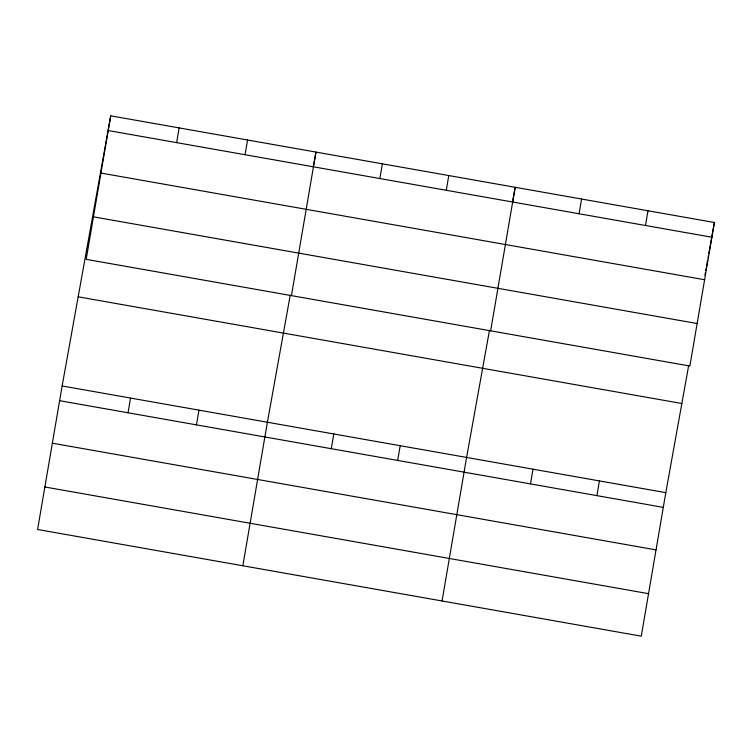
<?xml version="1.0" encoding="UTF-8"?>
<svg xmlns="http://www.w3.org/2000/svg" width="752" height="752" viewBox="0 0 752 752"><rect width="100%" height="100%" fill="white"/><g stroke="black" fill="none" stroke-linecap="round" stroke-linejoin="round"><path stroke-width="1.13" d="M110.723 115.817L86.189 259.346L689.866 366.036L714.4 222.498L110.723 115.817L62.134 385.964L37.6 529.502L641.277 636.183L665.811 492.654L688.663 365.613M128.037 412.773L130.547 398.052M176.626 142.626L179.145 127.906M196.451 424.871L198.97 410.141M245.039 154.715L247.558 139.994M242.849 565.777L267.383 422.239L290.234 295.198M291.438 295.621L315.972 152.092L313.302 166.944M331.275 448.69L333.785 433.97M379.863 178.544L382.383 163.823M397.676 460.431L400.196 445.71M446.265 190.284L448.784 175.554M442.063 600.98L466.597 457.442L489.449 330.41M490.652 330.833L515.186 187.295L512.516 202.156M530.489 483.903L532.999 469.182M579.078 213.756L581.587 199.026M596.891 495.634L599.41 480.913M645.479 225.487L647.998 210.767M704.944 275.072L705.357 272.788M705.761 270.504L706.175 268.22M706.589 265.935L707.613 260.22M708.027 257.936L708.44 255.642M708.854 253.358L714.4 222.498M108.203 130.538L711.881 237.228M100.937 173.045L704.615 279.735M93.455 216.839L697.132 323.529M78.17 296.814L681.848 403.504M62.134 385.964L665.811 492.654M59.615 400.684L663.292 507.374M52.349 443.191L656.026 549.881M44.866 486.986L648.544 593.676"/></g></svg>
